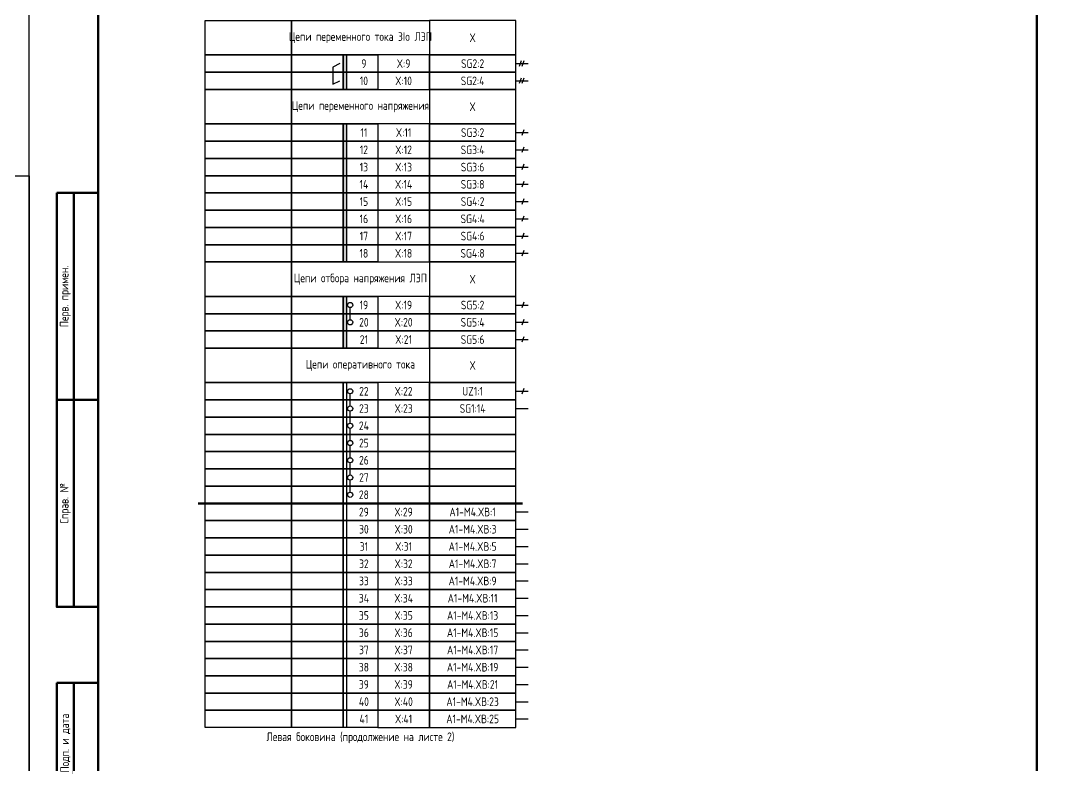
# Model space of a CAD drawing. Header units: millimetres. Extents: x -863 to 2106, y -90 to 586.
# Drawn here: x 1257.5 to 1554.5, y 126 to 342 of the extents above; entities that cross this region are included whole.
import ezdxf

# ---------------------------------------------------------------- set-up
doc = ezdxf.new("R2010")
doc.units = ezdxf.units.MM
doc.styles.add('Gost_type_A', font='GOST_A.TTF')

# ---------------------------------------------------------------- blocks, each defined once
blk = doc.blocks.new('Штамп левый верхний')
at = {"lineweight": 50}
for points in [[(-12, 0), (-7, 0), (-7, -60), (-12, -60)], [(-7, 0), (0, 0), (0, -60), (-7, -60)], [(-12, -60), (-7, -60), (-7, -120), (-12, -120)], [(-7, -60), (0, -60), (0, -120), (-7, -120)]]:
    blk.add_lwpolyline(points, close=True, dxfattribs=at)
at = {"char_height": 2.5, "width": 60, "attachment_point": 5, "rotation": 90, "style": 'Gost_type_A'}
for s, insert in [('Перв. примен.', (-9.5, -30)), ('Справ. №', (-9.5, -90))]:
    blk.add_mtext(s, dxfattribs=dict(at, insert=insert))
blk = doc.blocks.new('Штамп левый нижний')
at = {"lineweight": 50}
for points in [[(-12, 145), (-7, 145), (-7, 110), (-12, 110)], [(-7, 145), (0, 145), (0, 110), (-7, 110)], [(-12, 110), (-7, 110), (-7, 85), (-12, 85)], [(-7, 110), (0, 110), (0, 85), (-7, 85)], [(-12, 85), (-7, 85), (-7, 60), (-12, 60)], [(-7, 85), (0, 85), (0, 60), (-7, 60)], [(-12, 60), (-7, 60), (-7, 25), (-12, 25)], [(-7, 60), (0, 60), (0, 25), (-7, 25)], [(-12, 25), (-7, 25), (-7, 0), (-12, 0)], [(-7, 25), (0, 25), (0, 0), (-7, 0)]]:
    blk.add_lwpolyline(points, close=True, dxfattribs=at)
at = {"char_height": 2.5, "attachment_point": 5, "rotation": 90, "style": 'Gost_type_A'}
for s, insert, width in [('Подп. и дата', (-9.5, 127.5), 35), ('Инв. № дубл.', (-9.5, 97.5), 25), ('Взам. инв. №', (-9.5, 72.5), 25), ('Подп. и дата', (-9.5, 42.5), 35), ('Инв. N подл.', (-9.5, 12.5), 25)]:
    blk.add_mtext(s, dxfattribs=dict(at, insert=insert, width=width))
blk = doc.blocks.new('Формат_А3')
blk.add_lwpolyline([(-420, 297), (0, 297), (0, 0), (-420, 0)], close=True)

msp = doc.modelspace()

# ---------------------------------------------------------------- hatches: boundary and pattern name
h = msp.add_hatch(color=256)
h.dxf.hatch_style = 1
h.paths.add_polyline_path([(1352, 332), (1351, 332), (1351, 322), (1352, 322)])
h = msp.add_hatch(color=256)
h.dxf.hatch_style = 1
h.paths.add_polyline_path([(1352, 312), (1351, 312), (1351, 272), (1352, 272)])
h = msp.add_hatch(color=256)
h.dxf.hatch_style = 1
h.paths.add_polyline_path([(1352, 262), (1351, 262), (1351, 247), (1352, 247)])

# ---------------------------------------------------------------- linework, layer by layer
for p, q in [((1402.54, 330.31), (1401.96, 328.69)), ((1403.33, 330.31), (1402.75, 328.69)), ((1401, 329.5), (1404.62, 329.5)), ((1401, 324.5), (1404.62, 324.5)), ((1402.54, 325.31), (1401.96, 323.69)), ((1403.33, 325.31), (1402.75, 323.69)), ((1401, 309.5), (1404.62, 309.5)), ((1403.33, 310.31), (1402.75, 308.69)), ((1401, 304.5), (1404.62, 304.5)), ((1403.33, 305.31), (1402.75, 303.69)), ((1403.33, 300.31), (1402.75, 298.69)), ((1401, 299.5), (1404.62, 299.5)), ((1401, 294.5), (1404.62, 294.5)), ((1403.33, 295.31), (1402.75, 293.69)), ((1401, 289.5), (1404.62, 289.5)), ((1403.33, 290.31), (1402.75, 288.69)), ((1403.33, 285.31), (1402.75, 283.69)), ((1401, 284.5), (1404.62, 284.5)), ((1401, 279.5), (1404.62, 279.5)), ((1403.33, 280.31), (1402.75, 278.69)), ((1401, 274.5), (1404.62, 274.5)), ((1403.33, 275.31), (1402.75, 273.69)), ((1353, 255.25), (1353, 258.75)), ((1401, 259.5), (1404.62, 259.5)), ((1403.33, 260.31), (1402.75, 258.69)), ((1401, 254.5), (1404.62, 254.5)), ((1403.33, 255.31), (1402.75, 253.69)), ((1401, 249.5), (1404.62, 249.5)), ((1403.33, 250.31), (1402.75, 248.69)), ((1403.33, 235.31), (1402.75, 233.69)), ((1353, 230.25), (1353, 233.75)), ((1401, 234.5), (1404.62, 234.5)), ((1353, 225.25), (1353, 228.75)), ((1401, 229.5), (1404.62, 229.5)), ((1353, 220.25), (1353, 223.75)), ((1353, 215.25), (1353, 218.75)), ((1353, 210.25), (1353, 213.75)), ((1353, 205.25), (1353, 208.75)), ((1352, 202), (1352, 137)), ((1401, 199.5), (1404.62, 199.5)), ((1401, 194.5), (1404.62, 194.5)), ((1401, 189.5), (1404.62, 189.5)), ((1401, 184.5), (1404.62, 184.5)), ((1401, 179.5), (1404.62, 179.5)), ((1401, 174.5), (1404.62, 174.5)), ((1401, 169.5), (1404.62, 169.5)), ((1401, 164.5), (1404.62, 164.5)), ((1401, 159.5), (1404.62, 159.5)), ((1401, 154.5), (1404.62, 154.5)), ((1401, 149.5), (1404.62, 149.5)), ((1401, 144.5), (1404.62, 144.5)), ((1401, 139.5), (1404.62, 139.5))]:
    msp.add_line(p, q)
at = {"lineweight": 50}
msp.add_line((1309, 202), (1403, 202), dxfattribs=at)
for points in [[(1557, 420), (1557, 0), (1260, 0), (1260, 420)], [(1311, 342), (1336, 342), (1336, 332), (1311, 332)], [(1336, 342), (1376, 342), (1376, 332), (1336, 332)], [(1401, 342), (1376, 342), (1376, 332), (1401, 332)], [(1311, 332), (1336, 332), (1336, 327), (1311, 327)], [(1336, 332), (1351, 332), (1351, 327), (1336, 327)], [(1351, 332), (1361, 332), (1361, 327), (1351, 327)], [(1376, 332), (1361, 332), (1361, 327), (1376, 327)], [(1401, 332), (1376, 332), (1376, 327), (1401, 327)], [(1311, 327), (1336, 327), (1336, 322), (1311, 322)], [(1336, 327), (1351, 327), (1351, 322), (1336, 322)], [(1351, 327), (1361, 327), (1361, 322), (1351, 322)], [(1376, 327), (1361, 327), (1361, 322), (1376, 322)], [(1401, 327), (1376, 327), (1376, 322), (1401, 322)], [(1311, 322), (1336, 322), (1336, 312), (1311, 312)], [(1336, 322), (1376, 322), (1376, 312), (1336, 312)], [(1401, 322), (1376, 322), (1376, 312), (1401, 312)], [(1311, 312), (1336, 312), (1336, 307), (1311, 307)], [(1336, 312), (1351, 312), (1351, 307), (1336, 307)], [(1351, 312), (1361, 312), (1361, 307), (1351, 307)], [(1376, 312), (1361, 312), (1361, 307), (1376, 307)], [(1401, 312), (1376, 312), (1376, 307), (1401, 307)], [(1311, 307), (1336, 307), (1336, 302), (1311, 302)], [(1336, 307), (1351, 307), (1351, 302), (1336, 302)], [(1351, 307), (1361, 307), (1361, 302), (1351, 302)], [(1376, 307), (1361, 307), (1361, 302), (1376, 302)], [(1401, 307), (1376, 307), (1376, 302), (1401, 302)], [(1311, 302), (1336, 302), (1336, 297), (1311, 297)], [(1336, 302), (1351, 302), (1351, 297), (1336, 297)], [(1351, 302), (1361, 302), (1361, 297), (1351, 297)], [(1376, 302), (1361, 302), (1361, 297), (1376, 297)], [(1401, 302), (1376, 302), (1376, 297), (1401, 297)], [(1311, 297), (1336, 297), (1336, 292), (1311, 292)], [(1336, 297), (1351, 297), (1351, 292), (1336, 292)], [(1351, 297), (1361, 297), (1361, 292), (1351, 292)], [(1376, 297), (1361, 297), (1361, 292), (1376, 292)], [(1401, 297), (1376, 297), (1376, 292), (1401, 292)], [(1311, 292), (1336, 292), (1336, 287), (1311, 287)], [(1336, 292), (1351, 292), (1351, 287), (1336, 287)], [(1351, 292), (1361, 292), (1361, 287), (1351, 287)], [(1376, 292), (1361, 292), (1361, 287), (1376, 287)], [(1401, 292), (1376, 292), (1376, 287), (1401, 287)], [(1311, 287), (1336, 287), (1336, 282), (1311, 282)], [(1336, 287), (1351, 287), (1351, 282), (1336, 282)], [(1351, 287), (1361, 287), (1361, 282), (1351, 282)], [(1376, 287), (1361, 287), (1361, 282), (1376, 282)], [(1401, 287), (1376, 287), (1376, 282), (1401, 282)], [(1311, 282), (1336, 282), (1336, 277), (1311, 277)], [(1336, 282), (1351, 282), (1351, 277), (1336, 277)], [(1351, 282), (1361, 282), (1361, 277), (1351, 277)], [(1376, 282), (1361, 282), (1361, 277), (1376, 277)], [(1401, 282), (1376, 282), (1376, 277), (1401, 277)], [(1311, 277), (1336, 277), (1336, 272), (1311, 272)], [(1336, 277), (1351, 277), (1351, 272), (1336, 272)], [(1351, 277), (1361, 277), (1361, 272), (1351, 272)], [(1376, 277), (1361, 277), (1361, 272), (1376, 272)], [(1401, 277), (1376, 277), (1376, 272), (1401, 272)], [(1311, 272), (1336, 272), (1336, 262), (1311, 262)], [(1336, 272), (1376, 272), (1376, 262), (1336, 262)], [(1401, 272), (1376, 272), (1376, 262), (1401, 262)], [(1311, 262), (1336, 262), (1336, 257), (1311, 257)], [(1336, 262), (1351, 262), (1351, 257), (1336, 257)], [(1351, 262), (1361, 262), (1361, 257), (1351, 257)], [(1376, 262), (1361, 262), (1361, 257), (1376, 257)], [(1401, 262), (1376, 262), (1376, 257), (1401, 257)], [(1311, 257), (1336, 257), (1336, 252), (1311, 252)], [(1336, 257), (1351, 257), (1351, 252), (1336, 252)], [(1351, 257), (1361, 257), (1361, 252), (1351, 252)], [(1376, 257), (1361, 257), (1361, 252), (1376, 252)], [(1401, 257), (1376, 257), (1376, 252), (1401, 252)], [(1311, 252), (1336, 252), (1336, 247), (1311, 247)], [(1336, 252), (1351, 252), (1351, 247), (1336, 247)], [(1351, 252), (1361, 252), (1361, 247), (1351, 247)], [(1376, 252), (1361, 252), (1361, 247), (1376, 247)], [(1401, 252), (1376, 252), (1376, 247), (1401, 247)], [(1311, 247), (1336, 247), (1336, 237), (1311, 237)], [(1336, 247), (1376, 247), (1376, 237), (1336, 237)], [(1401, 247), (1376, 247), (1376, 237), (1401, 237)], [(1311, 237), (1336, 237), (1336, 232), (1311, 232)], [(1336, 237), (1351, 237), (1351, 232), (1336, 232)], [(1351, 237), (1361, 237), (1361, 232), (1351, 232)], [(1376, 237), (1361, 237), (1361, 232), (1376, 232)], [(1401, 237), (1376, 237), (1376, 232), (1401, 232)], [(1311, 232), (1336, 232), (1336, 227), (1311, 227)], [(1336, 232), (1351, 232), (1351, 227), (1336, 227)], [(1351, 232), (1361, 232), (1361, 227), (1351, 227)], [(1376, 232), (1361, 232), (1361, 227), (1376, 227)], [(1401, 232), (1376, 232), (1376, 227), (1401, 227)], [(1311, 227), (1336, 227), (1336, 222), (1311, 222)], [(1336, 227), (1351, 227), (1351, 222), (1336, 222)], [(1351, 227), (1361, 227), (1361, 222), (1351, 222)], [(1376, 227), (1361, 227), (1361, 222), (1376, 222)], [(1401, 227), (1376, 227), (1376, 222), (1401, 222)], [(1311, 222), (1336, 222), (1336, 217), (1311, 217)], [(1336, 222), (1351, 222), (1351, 217), (1336, 217)], [(1351, 222), (1361, 222), (1361, 217), (1351, 217)], [(1376, 222), (1361, 222), (1361, 217), (1376, 217)], [(1401, 222), (1376, 222), (1376, 217), (1401, 217)], [(1311, 217), (1336, 217), (1336, 212), (1311, 212)], [(1336, 217), (1351, 217), (1351, 212), (1336, 212)], [(1351, 217), (1361, 217), (1361, 212), (1351, 212)], [(1376, 217), (1361, 217), (1361, 212), (1376, 212)], [(1401, 217), (1376, 217), (1376, 212), (1401, 212)], [(1311, 212), (1336, 212), (1336, 207), (1311, 207)], [(1336, 212), (1351, 212), (1351, 207), (1336, 207)], [(1351, 212), (1361, 212), (1361, 207), (1351, 207)], [(1376, 212), (1361, 212), (1361, 207), (1376, 207)], [(1401, 212), (1376, 212), (1376, 207), (1401, 207)], [(1311, 207), (1336, 207), (1336, 202), (1311, 202)], [(1336, 207), (1351, 207), (1351, 202), (1336, 202)], [(1351, 207), (1361, 207), (1361, 202), (1351, 202)], [(1376, 207), (1361, 207), (1361, 202), (1376, 202)], [(1401, 207), (1376, 207), (1376, 202), (1401, 202)], [(1311, 202), (1336, 202), (1336, 197), (1311, 197)], [(1336, 202), (1351, 202), (1351, 197), (1336, 197)], [(1351, 202), (1361, 202), (1361, 197), (1351, 197)], [(1376, 202), (1361, 202), (1361, 197), (1376, 197)], [(1401, 202), (1376, 202), (1376, 197), (1401, 197)], [(1311, 197), (1336, 197), (1336, 192), (1311, 192)], [(1336, 197), (1351, 197), (1351, 192), (1336, 192)], [(1351, 197), (1361, 197), (1361, 192), (1351, 192)], [(1376, 197), (1361, 197), (1361, 192), (1376, 192)], [(1401, 197), (1376, 197), (1376, 192), (1401, 192)], [(1311, 192), (1336, 192), (1336, 187), (1311, 187)], [(1336, 192), (1351, 192), (1351, 187), (1336, 187)], [(1351, 192), (1361, 192), (1361, 187), (1351, 187)], [(1376, 192), (1361, 192), (1361, 187), (1376, 187)], [(1401, 192), (1376, 192), (1376, 187), (1401, 187)], [(1311, 187), (1336, 187), (1336, 182), (1311, 182)], [(1336, 187), (1351, 187), (1351, 182), (1336, 182)], [(1351, 187), (1361, 187), (1361, 182), (1351, 182)], [(1376, 187), (1361, 187), (1361, 182), (1376, 182)], [(1401, 187), (1376, 187), (1376, 182), (1401, 182)], [(1311, 182), (1336, 182), (1336, 177), (1311, 177)], [(1336, 182), (1351, 182), (1351, 177), (1336, 177)], [(1351, 182), (1361, 182), (1361, 177), (1351, 177)], [(1376, 182), (1361, 182), (1361, 177), (1376, 177)], [(1401, 182), (1376, 182), (1376, 177), (1401, 177)], [(1311, 177), (1336, 177), (1336, 172), (1311, 172)], [(1336, 177), (1351, 177), (1351, 172), (1336, 172)], [(1351, 177), (1361, 177), (1361, 172), (1351, 172)], [(1376, 177), (1361, 177), (1361, 172), (1376, 172)], [(1401, 177), (1376, 177), (1376, 172), (1401, 172)], [(1311, 172), (1336, 172), (1336, 167), (1311, 167)], [(1336, 172), (1351, 172), (1351, 167), (1336, 167)], [(1351, 172), (1361, 172), (1361, 167), (1351, 167)], [(1376, 172), (1361, 172), (1361, 167), (1376, 167)], [(1401, 172), (1376, 172), (1376, 167), (1401, 167)], [(1311, 167), (1336, 167), (1336, 162), (1311, 162)], [(1336, 167), (1351, 167), (1351, 162), (1336, 162)], [(1351, 167), (1361, 167), (1361, 162), (1351, 162)], [(1376, 167), (1361, 167), (1361, 162), (1376, 162)], [(1401, 167), (1376, 167), (1376, 162), (1401, 162)], [(1311, 162), (1336, 162), (1336, 157), (1311, 157)], [(1336, 162), (1351, 162), (1351, 157), (1336, 157)], [(1351, 162), (1361, 162), (1361, 157), (1351, 157)], [(1376, 162), (1361, 162), (1361, 157), (1376, 157)], [(1401, 162), (1376, 162), (1376, 157), (1401, 157)], [(1311, 157), (1336, 157), (1336, 152), (1311, 152)], [(1336, 157), (1351, 157), (1351, 152), (1336, 152)], [(1351, 157), (1361, 157), (1361, 152), (1351, 152)], [(1376, 157), (1361, 157), (1361, 152), (1376, 152)], [(1401, 157), (1376, 157), (1376, 152), (1401, 152)], [(1311, 152), (1336, 152), (1336, 147), (1311, 147)], [(1336, 152), (1351, 152), (1351, 147), (1336, 147)], [(1351, 152), (1361, 152), (1361, 147), (1351, 147)], [(1376, 152), (1361, 152), (1361, 147), (1376, 147)], [(1401, 152), (1376, 152), (1376, 147), (1401, 147)], [(1311, 147), (1336, 147), (1336, 142), (1311, 142)], [(1336, 147), (1351, 147), (1351, 142), (1336, 142)], [(1351, 147), (1361, 147), (1361, 142), (1351, 142)], [(1376, 147), (1361, 147), (1361, 142), (1376, 142)], [(1401, 147), (1376, 147), (1376, 142), (1401, 142)], [(1311, 142), (1336, 142), (1336, 137), (1311, 137)], [(1336, 142), (1351, 142), (1351, 137), (1336, 137)], [(1351, 142), (1361, 142), (1361, 137), (1351, 137)], [(1376, 142), (1361, 142), (1361, 137), (1376, 137)], [(1401, 142), (1376, 142), (1376, 137), (1401, 137)]]:
    msp.add_lwpolyline(points, close=True)
msp.add_lwpolyline([(1552, 415), (1552, 5), (1280, 5), (1280, 415)], close=True, dxfattribs=at)
for points in [[(1351, 322), (1351, 332), (1352, 332), (1352, 322)], [(1350, 329.5), (1348, 328.5), (1348, 323.5), (1350, 324.5)], [(1351, 272), (1351, 312), (1352, 312), (1352, 272)], [(1351, 247), (1351, 262), (1352, 262), (1352, 247)], [(1351, 202), (1351, 237), (1352, 237), (1352, 202)]]:
    msp.add_lwpolyline(points)
for centre in [(1353, 259.5), (1353, 254.5), (1353, 234.5), (1353, 229.5), (1353, 224.5), (1353, 219.5), (1353, 214.5), (1353, 209.5), (1353, 204.5)]:
    msp.add_circle(centre, 0.75)

# ---------------------------------------------------------------- block references
at = {"color": 1}
for name, p in [('Формат_А3', (1260, 0)), ('Штамп левый верхний', (1280, 292)), ('Штамп левый нижний', (1280, 5))]:
    msp.add_blockref(name, p, dxfattribs=at)

# ---------------------------------------------------------------- texts
at = {"char_height": 2.5, "attachment_point": 5, "style": 'Gost_type_A'}
for s, insert, width in [('Цепи переменного тока 3Io ЛЭП ', (1356, 337), 40), ('X', (1388.5, 337), 25), ('SG2:2', (1388.5, 329.5), 25), ('SG2:4', (1388.5, 324.5), 25), ('Цепи переменного напряжения', (1356, 317), 40), ('X', (1388.5, 317), 25), ('SG3:2', (1388.5, 309.5), 25), ('SG3:4', (1388.5, 304.5), 25), ('SG3:6', (1388.5, 299.5), 25), ('SG3:8', (1388.5, 294.5), 25), ('SG4:2', (1388.5, 289.5), 25), ('SG4:4', (1388.5, 284.5), 25), ('SG4:6', (1388.5, 279.5), 25), ('SG4:8', (1388.5, 274.5), 25), ('Цепи отбора напряжения ЛЭП ', (1356, 267), 40), ('X', (1388.5, 267), 25), ('SG5:2', (1388.5, 259.5), 25), ('SG5:4', (1388.5, 254.5), 25), ('SG5:6', (1388.5, 249.5), 25), ('Цепи оперативного тока', (1356, 242), 40), ('X', (1388.5, 242), 25), ('UZ1:1', (1388.5, 234.5), 25), ('SG1:14', (1388.5, 229.5), 25), ('A1-M4.XВ:1', (1388.5, 199.5), 25), ('A1-M4.XВ:3', (1388.5, 194.5), 25), ('A1-M4.XВ:5', (1388.5, 189.5), 25), ('A1-M4.XВ:7', (1388.5, 184.5), 25), ('A1-M4.XВ:9', (1388.5, 179.5), 25), ('A1-M4.XВ:11', (1388.5, 174.5), 25), ('A1-M4.XВ:13', (1388.5, 169.5), 25), ('A1-M4.XВ:15', (1388.5, 164.5), 25), ('A1-M4.XВ:17', (1388.5, 159.5), 25), ('A1-M4.XВ:19', (1388.5, 154.5), 25), ('A1-M4.XВ:21', (1388.5, 149.5), 25), ('A1-M4.XВ:23', (1388.5, 144.5), 25), ('A1-M4.XВ:25', (1388.5, 139.5), 25), ('Левая боковина (продолжение на листе 2)', (1356, 134), 90)]:
    msp.add_mtext(s, dxfattribs=dict(at, insert=insert, width=width))
at = {"ltscale": 10, "char_height": 2.5, "attachment_point": 5, "style": 'Gost_type_A'}
for s, insert, width in [('9', (1357, 329.5), 8), ('X:9', (1368.5, 329.5), 15), ('10', (1357, 324.5), 8), ('X:10', (1368.5, 324.5), 15), ('11', (1357, 309.5), 8), ('X:11', (1368.5, 309.5), 15), ('12', (1357, 304.5), 8), ('X:12', (1368.5, 304.5), 15), ('13', (1357, 299.5), 8), ('X:13', (1368.5, 299.5), 15), ('14', (1357, 294.5), 8), ('X:14', (1368.5, 294.5), 15), ('15', (1357, 289.5), 8), ('X:15', (1368.5, 289.5), 15), ('16', (1357, 284.5), 8), ('X:16', (1368.5, 284.5), 15), ('17', (1357, 279.5), 8), ('X:17', (1368.5, 279.5), 15), ('18', (1357, 274.5), 8), ('X:18', (1368.5, 274.5), 15), ('19', (1357, 259.5), 8), ('X:19', (1368.5, 259.5), 15), ('20', (1357, 254.5), 8), ('X:20', (1368.5, 254.5), 15), ('21', (1357, 249.5), 8), ('X:21', (1368.5, 249.5), 15), ('22', (1357, 234.5), 8), ('X:22', (1368.5, 234.5), 15), ('23', (1357, 229.5), 8), ('X:23', (1368.5, 229.5), 15), ('24', (1357, 224.5), 8), ('25', (1357, 219.5), 8), ('26', (1357, 214.5), 8), ('27', (1357, 209.5), 8), ('28', (1357, 204.5), 8), ('29', (1357, 199.5), 8), ('X:29', (1368.5, 199.5), 15), ('30', (1357, 194.5), 8), ('X:30', (1368.5, 194.5), 15), ('31', (1357, 189.5), 8), ('X:31', (1368.5, 189.5), 15), ('32', (1357, 184.5), 8), ('X:32', (1368.5, 184.5), 15), ('33', (1357, 179.5), 8), ('X:33', (1368.5, 179.5), 15), ('34', (1357, 174.5), 8), ('X:34', (1368.5, 174.5), 15), ('35', (1357, 169.5), 8), ('X:35', (1368.5, 169.5), 15), ('36', (1357, 164.5), 8), ('X:36', (1368.5, 164.5), 15), ('37', (1357, 159.5), 8), ('X:37', (1368.5, 159.5), 15), ('38', (1357, 154.5), 8), ('X:38', (1368.5, 154.5), 15), ('39', (1357, 149.5), 8), ('X:39', (1368.5, 149.5), 15), ('40', (1357, 144.5), 8), ('X:40', (1368.5, 144.5), 15), ('41', (1357, 139.5), 8), ('X:41', (1368.5, 139.5), 15)]:
    msp.add_mtext(s, dxfattribs=dict(at, insert=insert, width=width))

doc.saveas('drawing.dxf')
